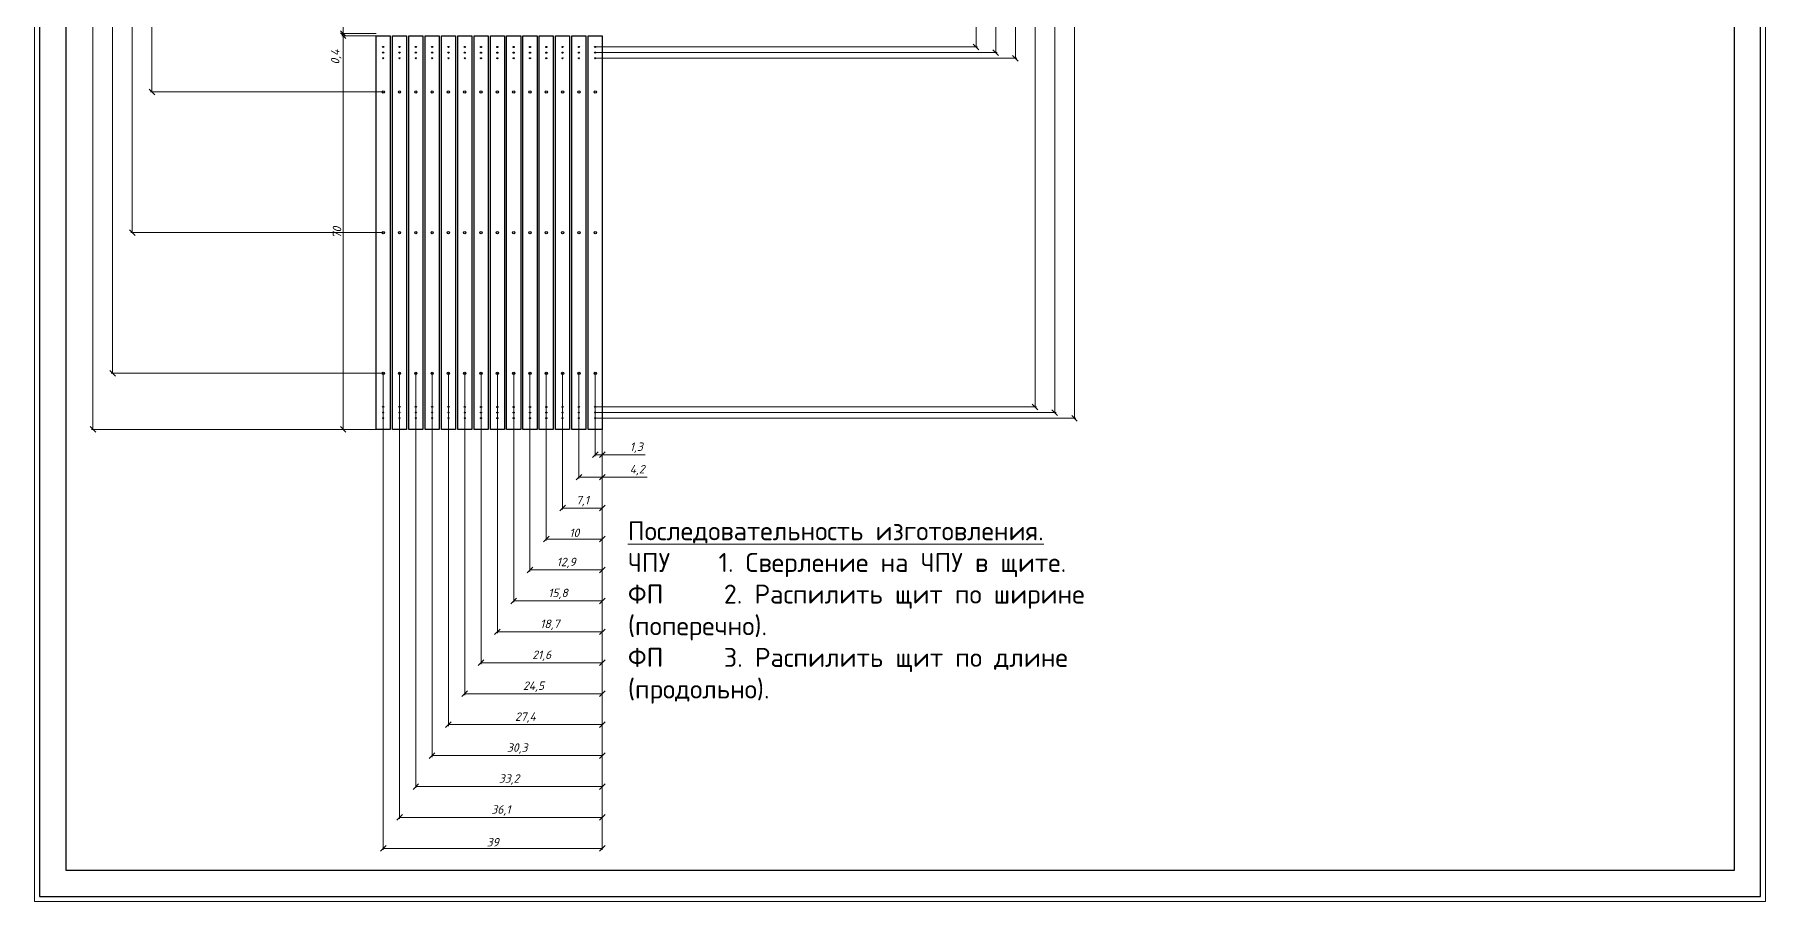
# Model space of a CAD drawing. Header units: millimetres. Extents: x 10841 to 11149, y -2573 to -2145.
# Drawn here: x 10841.1 to 11148.9, y -2572.6 to -2418.5 of the extents above; entities that cross this region are included whole.
import ezdxf

# ---------------------------------------------------------------- set-up
doc = ezdxf.new("R2010")
doc.units = ezdxf.units.MM
doc.layers.get('0').update_dxf_attribs({"lineweight": 13})
for name, color, linetype, lineweight in [('МДФ', 252, 'Continuous', 30), ('служебный слой НАДПИСИ', 7, 'Continuous', 13), ('служебный слой РАЗМЕРЫ', 7, 'Continuous', 9), ('служебный слой ШТАМП', 7, 'Continuous', 30)]:
    doc.layers.add(name, color=color, linetype=linetype, lineweight=lineweight)
doc.styles.add('ЕСКД', font='isocpeur.ttf', dxfattribs={"oblique": 15})
doc.styles.add('ЕСКД профили текст', font='isocpeur.ttf')
doc.dimstyles.new('ЕСКД', dxfattribs={"dimtxt": 3.5, "dimasz": 2.5, "dimexe": 0.25, "dimexo": 0, "dimgap": 0.35, "dimtad": 1, "dimdec": 1, "dimzin": 9, "dimtxsty": 'ЕСКД', "dimblk": 'OBLIQUE', "dimcen": 0, "dimclrd": 256, "dimclre": 256, "dimclrt": 256, "dimadec": 1, "dimazin": 0, "dimtfac": 1, "dimtdec": 1, "dimtmove": 0, "dimatfit": 3, "dimldrblk": 'DOTSMALL', "dimfxl": 1, "dimlwd": -1, "dimlwe": -1, "dimarcsym": 0})

# ---------------------------------------------------------------- blocks, each defined once
blk = doc.blocks.new('_OBLIQUE')
at = {"color": 0, "linetype": 'ByBlock'}
blk.add_line((-0.5, -0.5), (0.5, 0.5), dxfattribs=at)
blk = doc.blocks.new('*D75')
at = {"layer": 'Defpoints', "color": 0, "transparency": 16777216}
for p in [(10942.05, -2207.52), (10940.8, -2486.72), (11026.03, -2486.72)]:
    blk.add_point(p, dxfattribs=at)
at = {"layer": 'служебный слой РАЗМЕРЫ', "transparency": 16777216}
for p, q in [((10942.05, -2207.52), (11026.28, -2207.52)), ((11026.03, -2207.52), (11026.03, -2486.72)), ((10940.8, -2486.72), (11026.28, -2486.72))]:
    blk.add_line(p, q, dxfattribs=at)
for p, rotation in [((11026.03, -2207.52), 90), ((11026.03, -2486.72), 270)]:
    blk.add_blockref('_OBLIQUE', p, dxfattribs=dict(at, rotation=rotation))
at = {"layer": 'служебный слой РАЗМЕРЫ', "transparency": 16777216, "insert": (11024.78, -2347.12), "char_height": 1.5, "attachment_point": 5, "rotation": 90, "style": 'ЕСКД'}
blk.add_mtext('279,2', dxfattribs=at)
blk = doc.blocks.new('_DotSmall')
at = {"color": 0, "linetype": 'ByBlock', "lineweight": -3, "const_width": 0.5}
blk.add_lwpolyline([(-0.0625, 0, 1), (0.0625, 0, 1)], format="xyb", close=True, dxfattribs=at)
blk = doc.blocks.new('*D74')
at = {"layer": 'Defpoints', "color": 0, "transparency": 16777216}
for p in [(10942.05, -2207.52), (10940.8, -2485.72), (11022.53, -2485.72)]:
    blk.add_point(p, dxfattribs=at)
at = {"layer": 'служебный слой РАЗМЕРЫ', "transparency": 16777216}
for p, q in [((10942.05, -2207.52), (11022.78, -2207.52)), ((11022.53, -2207.52), (11022.53, -2485.72)), ((10940.8, -2485.72), (11022.78, -2485.72))]:
    blk.add_line(p, q, dxfattribs=at)
for p, rotation in [((11022.53, -2207.52), 90), ((11022.53, -2485.72), 270)]:
    blk.add_blockref('_OBLIQUE', p, dxfattribs=dict(at, rotation=rotation))
at = {"layer": 'служебный слой РАЗМЕРЫ', "transparency": 16777216, "insert": (11021.28, -2346.62), "char_height": 1.5, "attachment_point": 5, "rotation": 90, "style": 'ЕСКД'}
blk.add_mtext('278,2', dxfattribs=at)
blk = doc.blocks.new('*D73')
at = {"layer": 'Defpoints', "color": 0, "transparency": 16777216}
for p in [(10942.05, -2207.52), (10940.8, -2484.72), (11019.03, -2484.72)]:
    blk.add_point(p, dxfattribs=at)
at = {"layer": 'служебный слой РАЗМЕРЫ', "transparency": 16777216}
for p, q in [((10942.05, -2207.52), (11019.28, -2207.52)), ((11019.03, -2207.52), (11019.03, -2484.72)), ((10940.8, -2484.72), (11019.28, -2484.72))]:
    blk.add_line(p, q, dxfattribs=at)
for p, rotation in [((11019.03, -2207.52), 90), ((11019.03, -2484.72), 270)]:
    blk.add_blockref('_OBLIQUE', p, dxfattribs=dict(at, rotation=rotation))
at = {"layer": 'служебный слой РАЗМЕРЫ', "transparency": 16777216, "insert": (11017.78, -2346.12), "char_height": 1.5, "attachment_point": 5, "rotation": 90, "style": 'ЕСКД'}
blk.add_mtext('277,2', dxfattribs=at)
blk = doc.blocks.new('*D72')
at = {"layer": 'Defpoints', "color": 0, "transparency": 16777216}
for p in [(10942.05, -2207.52), (10940.8, -2422.72), (11015.53, -2422.72)]:
    blk.add_point(p, dxfattribs=at)
at = {"layer": 'служебный слой РАЗМЕРЫ', "transparency": 16777216}
for p, q in [((10942.05, -2207.52), (11015.78, -2207.52)), ((11015.53, -2207.52), (11015.53, -2422.72)), ((10940.8, -2422.72), (11015.78, -2422.72))]:
    blk.add_line(p, q, dxfattribs=at)
for p, rotation in [((11015.53, -2207.52), 90), ((11015.53, -2422.72), 270)]:
    blk.add_blockref('_OBLIQUE', p, dxfattribs=dict(at, rotation=rotation))
at = {"layer": 'служебный слой РАЗМЕРЫ', "transparency": 16777216, "insert": (11014.28, -2315.12), "char_height": 1.5, "attachment_point": 5, "rotation": 90, "style": 'ЕСКД'}
blk.add_mtext('215,2', dxfattribs=at)
blk = doc.blocks.new('*D71')
at = {"layer": 'Defpoints', "color": 0, "transparency": 16777216}
for p in [(10942.05, -2207.52), (10940.8, -2421.72), (11012.03, -2421.72)]:
    blk.add_point(p, dxfattribs=at)
at = {"layer": 'служебный слой РАЗМЕРЫ', "transparency": 16777216}
for p, q in [((10942.05, -2207.52), (11012.28, -2207.52)), ((11012.03, -2207.52), (11012.03, -2421.72)), ((10940.8, -2421.72), (11012.28, -2421.72))]:
    blk.add_line(p, q, dxfattribs=at)
for p, rotation in [((11012.03, -2207.52), 90), ((11012.03, -2421.72), 270)]:
    blk.add_blockref('_OBLIQUE', p, dxfattribs=dict(at, rotation=rotation))
at = {"layer": 'служебный слой РАЗМЕРЫ', "transparency": 16777216, "insert": (11010.78, -2314.62), "char_height": 1.5, "attachment_point": 5, "rotation": 90, "style": 'ЕСКД'}
blk.add_mtext('214,2', dxfattribs=at)
blk = doc.blocks.new('*D70')
at = {"layer": 'Defpoints', "color": 0, "transparency": 16777216}
for p in [(10942.05, -2207.52), (10940.8, -2420.72), (11008.53, -2420.72)]:
    blk.add_point(p, dxfattribs=at)
at = {"layer": 'служебный слой РАЗМЕРЫ', "transparency": 16777216}
for p, q in [((10942.05, -2207.52), (11008.78, -2207.52)), ((11008.53, -2207.52), (11008.53, -2420.72)), ((10940.8, -2420.72), (11008.78, -2420.72))]:
    blk.add_line(p, q, dxfattribs=at)
for p, rotation in [((11008.53, -2207.52), 90), ((11008.53, -2420.72), 270)]:
    blk.add_blockref('_OBLIQUE', p, dxfattribs=dict(at, rotation=rotation))
at = {"layer": 'служебный слой РАЗМЕРЫ', "transparency": 16777216, "insert": (11007.28, -2314.12), "char_height": 1.5, "attachment_point": 5, "rotation": 90, "style": 'ЕСКД'}
blk.add_mtext('213,2', dxfattribs=at)
blk = doc.blocks.new('*D69')
at = {"layer": 'Defpoints', "color": 0, "transparency": 16777216}
for p in [(10901.85, -2207.52), (10851.48, -2488.72), (10901.85, -2488.72)]:
    blk.add_point(p, dxfattribs=at)
at = {"layer": 'служебный слой РАЗМЕРЫ', "transparency": 16777216}
for p, q in [((10901.85, -2207.52), (10851.23, -2207.52)), ((10851.48, -2207.52), (10851.48, -2488.72)), ((10901.85, -2488.72), (10851.23, -2488.72))]:
    blk.add_line(p, q, dxfattribs=at)
for p, rotation in [((10851.48, -2207.52), 90), ((10851.48, -2488.72), 270)]:
    blk.add_blockref('_OBLIQUE', p, dxfattribs=dict(at, rotation=rotation))
at = {"layer": 'служебный слой РАЗМЕРЫ', "transparency": 16777216, "insert": (10850.23, -2348.12), "char_height": 1.5, "attachment_point": 5, "rotation": 90, "style": 'ЕСКД'}
blk.add_mtext('281,2', dxfattribs=at)
blk = doc.blocks.new('*D68')
at = {"layer": 'Defpoints', "color": 0, "transparency": 16777216}
for p in [(10901.85, -2207.52), (10854.98, -2478.72), (10903.1, -2478.72)]:
    blk.add_point(p, dxfattribs=at)
at = {"layer": 'служебный слой РАЗМЕРЫ', "transparency": 16777216}
for p, q in [((10901.85, -2207.52), (10854.73, -2207.52)), ((10854.98, -2207.52), (10854.98, -2478.72)), ((10903.1, -2478.72), (10854.73, -2478.72))]:
    blk.add_line(p, q, dxfattribs=at)
for p, rotation in [((10854.98, -2207.52), 90), ((10854.98, -2478.72), 270)]:
    blk.add_blockref('_OBLIQUE', p, dxfattribs=dict(at, rotation=rotation))
at = {"layer": 'служебный слой РАЗМЕРЫ', "transparency": 16777216, "insert": (10853.73, -2343.12), "char_height": 1.5, "attachment_point": 5, "rotation": 90, "style": 'ЕСКД'}
blk.add_mtext('271,2', dxfattribs=at)
blk = doc.blocks.new('*D67')
at = {"layer": 'Defpoints', "color": 0, "transparency": 16777216}
for p in [(10901.85, -2207.52), (10858.48, -2453.72), (10903.1, -2453.72)]:
    blk.add_point(p, dxfattribs=at)
at = {"layer": 'служебный слой РАЗМЕРЫ', "transparency": 16777216}
for p, q in [((10901.85, -2207.52), (10858.23, -2207.52)), ((10858.48, -2207.52), (10858.48, -2453.72)), ((10903.1, -2453.72), (10858.23, -2453.72))]:
    blk.add_line(p, q, dxfattribs=at)
for p, rotation in [((10858.48, -2207.52), 90), ((10858.48, -2453.72), 270)]:
    blk.add_blockref('_OBLIQUE', p, dxfattribs=dict(at, rotation=rotation))
at = {"layer": 'служебный слой РАЗМЕРЫ', "transparency": 16777216, "insert": (10857.23, -2330.62), "char_height": 1.5, "attachment_point": 5, "rotation": 90, "style": 'ЕСКД'}
blk.add_mtext('246,2', dxfattribs=at)
blk = doc.blocks.new('*D66')
at = {"layer": 'Defpoints', "color": 0, "transparency": 16777216}
for p in [(10901.85, -2207.52), (10861.98, -2428.72), (10903.1, -2428.72)]:
    blk.add_point(p, dxfattribs=at)
at = {"layer": 'служебный слой РАЗМЕРЫ', "transparency": 16777216}
for p, q in [((10901.85, -2207.52), (10861.73, -2207.52)), ((10861.98, -2207.52), (10861.98, -2428.72)), ((10903.1, -2428.72), (10861.73, -2428.72))]:
    blk.add_line(p, q, dxfattribs=at)
for p, rotation in [((10861.98, -2207.52), 90), ((10861.98, -2428.72), 270)]:
    blk.add_blockref('_OBLIQUE', p, dxfattribs=dict(at, rotation=rotation))
at = {"layer": 'служебный слой РАЗМЕРЫ', "transparency": 16777216, "insert": (10860.73, -2318.12), "char_height": 1.5, "attachment_point": 5, "rotation": 90, "style": 'ЕСКД'}
blk.add_mtext('221,2', dxfattribs=at)
blk = doc.blocks.new('Пр_МДФ_Э_700_2')
at = {"layer": 'МДФ'}
blk.add_lwpolyline([(600, 0.5), (600, -24.5), (-100, -24.5), (-100, 0.5)], close=True, dxfattribs=at)
for centre, radius in [((-80, -12), 1), ((-70, -12), 1), ((-60, -12), 1), ((0, -12), 2), ((250, -12), 2), ((500, -12), 2), ((560, -12), 1), ((570, -12), 1), ((580, -12), 1)]:
    blk.add_circle(centre, radius, dxfattribs=at)
blk = doc.blocks.new('*D65')
at = {"layer": 'Defpoints', "color": 0, "transparency": 16777216}
for p in [(10901.85, -2418.72), (10895.98, -2488.72), (10901.85, -2488.72)]:
    blk.add_point(p, dxfattribs=at)
at = {"layer": 'служебный слой РАЗМЕРЫ', "transparency": 16777216}
for p, q in [((10901.85, -2418.72), (10895.73, -2418.72)), ((10895.98, -2418.72), (10895.98, -2488.72)), ((10901.85, -2488.72), (10895.73, -2488.72))]:
    blk.add_line(p, q, dxfattribs=at)
for p, rotation in [((10895.98, -2418.72), 90), ((10895.98, -2488.72), 270)]:
    blk.add_blockref('_OBLIQUE', p, dxfattribs=dict(at, rotation=rotation))
at = {"layer": 'служебный слой РАЗМЕРЫ', "transparency": 16777216, "insert": (10894.88, -2453.72), "char_height": 1.5, "attachment_point": 5, "rotation": 90, "style": 'ЕСКД'}
blk.add_mtext('70', dxfattribs=at)
blk = doc.blocks.new('*D64')
at = {"layer": 'Defpoints', "color": 0, "transparency": 16777216}
for p in [(10895.98, -2418.72), (10901.85, -2418.32), (10901.85, -2418.72)]:
    blk.add_point(p, dxfattribs=at)
at = {"layer": 'служебный слой РАЗМЕРЫ', "transparency": 16777216}
for p, q in [((10901.85, -2418.32), (10895.73, -2418.32)), ((10901.85, -2418.72), (10895.73, -2418.72)), ((10895.98, -2418.32), (10895.98, -2417.32)), ((10895.98, -2418.32), (10895.98, -2418.72)), ((10895.98, -2418.72), (10895.98, -2424.3))]:
    blk.add_line(p, q, dxfattribs=at)
for p, rotation in [((10895.98, -2418.32), 270), ((10895.98, -2418.72), 90)]:
    blk.add_blockref('_OBLIQUE', p, dxfattribs=dict(at, rotation=rotation))
at = {"layer": 'служебный слой РАЗМЕРЫ', "transparency": 16777216, "insert": (10894.73, -2422.51), "char_height": 1.5, "attachment_point": 5, "rotation": 90, "style": 'ЕСКД'}
blk.add_mtext('0,4', dxfattribs=at)
blk = doc.blocks.new('*D63')
at = {"layer": 'Defpoints', "color": 0, "transparency": 16777216}
for p in [(10903.1, -2478.72), (10942.05, -2488.72), (10903.1, -2563.2)]:
    blk.add_point(p, dxfattribs=at)
at = {"layer": 'служебный слой РАЗМЕРЫ', "transparency": 16777216}
for p, q in [((10903.1, -2478.72), (10903.1, -2563.45)), ((10942.05, -2488.72), (10942.05, -2563.45)), ((10942.05, -2563.2), (10903.1, -2563.2))]:
    blk.add_line(p, q, dxfattribs=at)
at = {"layer": 'служебный слой РАЗМЕРЫ', "transparency": 16777216, "rotation": 180}
blk.add_blockref('_OBLIQUE', (10903.1, -2563.2), dxfattribs=at)
at = {"layer": 'служебный слой РАЗМЕРЫ', "transparency": 16777216}
blk.add_blockref('_OBLIQUE', (10942.05, -2563.2), dxfattribs=at)
at = {"layer": 'служебный слой РАЗМЕРЫ', "transparency": 16777216, "insert": (10922.58, -2562.1), "char_height": 1.5, "attachment_point": 5, "style": 'ЕСКД'}
blk.add_mtext('39', dxfattribs=at)
blk = doc.blocks.new('*D62')
at = {"layer": 'Defpoints', "color": 0, "transparency": 16777216}
for p in [(10906, -2478.72), (10942.05, -2488.72), (10906, -2557.7)]:
    blk.add_point(p, dxfattribs=at)
at = {"layer": 'служебный слой РАЗМЕРЫ', "transparency": 16777216}
for p, q in [((10906, -2478.72), (10906, -2557.95)), ((10942.05, -2488.72), (10942.05, -2557.95)), ((10942.05, -2557.7), (10906, -2557.7))]:
    blk.add_line(p, q, dxfattribs=at)
at = {"layer": 'служебный слой РАЗМЕРЫ', "transparency": 16777216, "rotation": 180}
blk.add_blockref('_OBLIQUE', (10906, -2557.7), dxfattribs=at)
at = {"layer": 'служебный слой РАЗМЕРЫ', "transparency": 16777216}
blk.add_blockref('_OBLIQUE', (10942.05, -2557.7), dxfattribs=at)
at = {"layer": 'служебный слой РАЗМЕРЫ', "transparency": 16777216, "insert": (10924.03, -2556.45), "char_height": 1.5, "attachment_point": 5, "style": 'ЕСКД'}
blk.add_mtext('36,1', dxfattribs=at)
blk = doc.blocks.new('*D61')
at = {"layer": 'Defpoints', "color": 0, "transparency": 16777216}
for p in [(10908.9, -2478.72), (10942.05, -2488.72), (10908.9, -2552.2)]:
    blk.add_point(p, dxfattribs=at)
at = {"layer": 'служебный слой РАЗМЕРЫ', "transparency": 16777216}
for p, q in [((10908.9, -2478.72), (10908.9, -2552.45)), ((10942.05, -2488.72), (10942.05, -2552.45)), ((10942.05, -2552.2), (10908.9, -2552.2))]:
    blk.add_line(p, q, dxfattribs=at)
at = {"layer": 'служебный слой РАЗМЕРЫ', "transparency": 16777216, "rotation": 180}
blk.add_blockref('_OBLIQUE', (10908.9, -2552.2), dxfattribs=at)
at = {"layer": 'служебный слой РАЗМЕРЫ', "transparency": 16777216}
blk.add_blockref('_OBLIQUE', (10942.05, -2552.2), dxfattribs=at)
at = {"layer": 'служебный слой РАЗМЕРЫ', "transparency": 16777216, "insert": (10925.48, -2550.95), "char_height": 1.5, "attachment_point": 5, "style": 'ЕСКД'}
blk.add_mtext('33,2', dxfattribs=at)
blk = doc.blocks.new('*D60')
at = {"layer": 'Defpoints', "color": 0, "transparency": 16777216}
for p in [(10911.8, -2478.72), (10942.05, -2488.72), (10911.8, -2546.7)]:
    blk.add_point(p, dxfattribs=at)
at = {"layer": 'служебный слой РАЗМЕРЫ', "transparency": 16777216}
for p, q in [((10911.8, -2478.72), (10911.8, -2546.95)), ((10942.05, -2488.72), (10942.05, -2546.95)), ((10942.05, -2546.7), (10911.8, -2546.7))]:
    blk.add_line(p, q, dxfattribs=at)
at = {"layer": 'служебный слой РАЗМЕРЫ', "transparency": 16777216, "rotation": 180}
blk.add_blockref('_OBLIQUE', (10911.8, -2546.7), dxfattribs=at)
at = {"layer": 'служебный слой РАЗМЕРЫ', "transparency": 16777216}
blk.add_blockref('_OBLIQUE', (10942.05, -2546.7), dxfattribs=at)
at = {"layer": 'служебный слой РАЗМЕРЫ', "transparency": 16777216, "insert": (10926.93, -2545.45), "char_height": 1.5, "attachment_point": 5, "style": 'ЕСКД'}
blk.add_mtext('30,3', dxfattribs=at)
blk = doc.blocks.new('*D59')
at = {"layer": 'Defpoints', "color": 0, "transparency": 16777216}
for p in [(10914.7, -2478.72), (10942.05, -2488.72), (10914.7, -2541.2)]:
    blk.add_point(p, dxfattribs=at)
at = {"layer": 'служебный слой РАЗМЕРЫ', "transparency": 16777216}
for p, q in [((10914.7, -2478.72), (10914.7, -2541.45)), ((10942.05, -2488.72), (10942.05, -2541.45)), ((10942.05, -2541.2), (10914.7, -2541.2))]:
    blk.add_line(p, q, dxfattribs=at)
at = {"layer": 'служебный слой РАЗМЕРЫ', "transparency": 16777216, "rotation": 180}
blk.add_blockref('_OBLIQUE', (10914.7, -2541.2), dxfattribs=at)
at = {"layer": 'служебный слой РАЗМЕРЫ', "transparency": 16777216}
blk.add_blockref('_OBLIQUE', (10942.05, -2541.2), dxfattribs=at)
at = {"layer": 'служебный слой РАЗМЕРЫ', "transparency": 16777216, "insert": (10928.38, -2539.95), "char_height": 1.5, "attachment_point": 5, "style": 'ЕСКД'}
blk.add_mtext('27,4', dxfattribs=at)
blk = doc.blocks.new('*D58')
at = {"layer": 'Defpoints', "color": 0, "transparency": 16777216}
for p in [(10917.6, -2478.72), (10942.05, -2488.72), (10917.6, -2535.7)]:
    blk.add_point(p, dxfattribs=at)
at = {"layer": 'служебный слой РАЗМЕРЫ', "transparency": 16777216}
for p, q in [((10917.6, -2478.72), (10917.6, -2535.95)), ((10942.05, -2488.72), (10942.05, -2535.95)), ((10942.05, -2535.7), (10917.6, -2535.7))]:
    blk.add_line(p, q, dxfattribs=at)
at = {"layer": 'служебный слой РАЗМЕРЫ', "transparency": 16777216, "rotation": 180}
blk.add_blockref('_OBLIQUE', (10917.6, -2535.7), dxfattribs=at)
at = {"layer": 'служебный слой РАЗМЕРЫ', "transparency": 16777216}
blk.add_blockref('_OBLIQUE', (10942.05, -2535.7), dxfattribs=at)
at = {"layer": 'служебный слой РАЗМЕРЫ', "transparency": 16777216, "insert": (10929.83, -2534.45), "char_height": 1.5, "attachment_point": 5, "style": 'ЕСКД'}
blk.add_mtext('24,5', dxfattribs=at)
blk = doc.blocks.new('*D57')
at = {"layer": 'Defpoints', "color": 0, "transparency": 16777216}
for p in [(10920.5, -2478.72), (10942.05, -2488.72), (10920.5, -2530.2)]:
    blk.add_point(p, dxfattribs=at)
at = {"layer": 'служебный слой РАЗМЕРЫ', "transparency": 16777216}
for p, q in [((10920.5, -2478.72), (10920.5, -2530.45)), ((10942.05, -2488.72), (10942.05, -2530.45)), ((10942.05, -2530.2), (10920.5, -2530.2))]:
    blk.add_line(p, q, dxfattribs=at)
at = {"layer": 'служебный слой РАЗМЕРЫ', "transparency": 16777216, "rotation": 180}
blk.add_blockref('_OBLIQUE', (10920.5, -2530.2), dxfattribs=at)
at = {"layer": 'служебный слой РАЗМЕРЫ', "transparency": 16777216}
blk.add_blockref('_OBLIQUE', (10942.05, -2530.2), dxfattribs=at)
at = {"layer": 'служебный слой РАЗМЕРЫ', "transparency": 16777216, "insert": (10931.28, -2528.95), "char_height": 1.5, "attachment_point": 5, "style": 'ЕСКД'}
blk.add_mtext('21,6', dxfattribs=at)
blk = doc.blocks.new('*D56')
at = {"layer": 'Defpoints', "color": 0, "transparency": 16777216}
for p in [(10923.4, -2478.72), (10942.05, -2488.72), (10923.4, -2524.7)]:
    blk.add_point(p, dxfattribs=at)
at = {"layer": 'служебный слой РАЗМЕРЫ', "transparency": 16777216}
for p, q in [((10923.4, -2478.72), (10923.4, -2524.95)), ((10942.05, -2488.72), (10942.05, -2524.95)), ((10942.05, -2524.7), (10923.4, -2524.7))]:
    blk.add_line(p, q, dxfattribs=at)
at = {"layer": 'служебный слой РАЗМЕРЫ', "transparency": 16777216, "rotation": 180}
blk.add_blockref('_OBLIQUE', (10923.4, -2524.7), dxfattribs=at)
at = {"layer": 'служебный слой РАЗМЕРЫ', "transparency": 16777216}
blk.add_blockref('_OBLIQUE', (10942.05, -2524.7), dxfattribs=at)
at = {"layer": 'служебный слой РАЗМЕРЫ', "transparency": 16777216, "insert": (10932.73, -2523.45), "char_height": 1.5, "attachment_point": 5, "style": 'ЕСКД'}
blk.add_mtext('18,7', dxfattribs=at)
blk = doc.blocks.new('*D55')
at = {"layer": 'Defpoints', "color": 0, "transparency": 16777216}
for p in [(10926.3, -2478.72), (10942.05, -2488.72), (10926.3, -2519.2)]:
    blk.add_point(p, dxfattribs=at)
at = {"layer": 'служебный слой РАЗМЕРЫ', "transparency": 16777216}
for p, q in [((10926.3, -2478.72), (10926.3, -2519.45)), ((10942.05, -2488.72), (10942.05, -2519.45)), ((10942.05, -2519.2), (10926.3, -2519.2))]:
    blk.add_line(p, q, dxfattribs=at)
at = {"layer": 'служебный слой РАЗМЕРЫ', "transparency": 16777216, "rotation": 180}
blk.add_blockref('_OBLIQUE', (10926.3, -2519.2), dxfattribs=at)
at = {"layer": 'служебный слой РАЗМЕРЫ', "transparency": 16777216}
blk.add_blockref('_OBLIQUE', (10942.05, -2519.2), dxfattribs=at)
at = {"layer": 'служебный слой РАЗМЕРЫ', "transparency": 16777216, "insert": (10934.18, -2517.95), "char_height": 1.5, "attachment_point": 5, "style": 'ЕСКД'}
blk.add_mtext('15,8', dxfattribs=at)
blk = doc.blocks.new('*D54')
at = {"layer": 'Defpoints', "color": 0, "transparency": 16777216}
for p in [(10929.2, -2478.72), (10942.05, -2488.72), (10929.2, -2513.7)]:
    blk.add_point(p, dxfattribs=at)
at = {"layer": 'служебный слой РАЗМЕРЫ', "transparency": 16777216}
for p, q in [((10929.2, -2478.72), (10929.2, -2513.95)), ((10942.05, -2488.72), (10942.05, -2513.95)), ((10942.05, -2513.7), (10929.2, -2513.7))]:
    blk.add_line(p, q, dxfattribs=at)
at = {"layer": 'служебный слой РАЗМЕРЫ', "transparency": 16777216, "rotation": 180}
blk.add_blockref('_OBLIQUE', (10929.2, -2513.7), dxfattribs=at)
at = {"layer": 'служебный слой РАЗМЕРЫ', "transparency": 16777216}
blk.add_blockref('_OBLIQUE', (10942.05, -2513.7), dxfattribs=at)
at = {"layer": 'служебный слой РАЗМЕРЫ', "transparency": 16777216, "insert": (10935.63, -2512.45), "char_height": 1.5, "attachment_point": 5, "style": 'ЕСКД'}
blk.add_mtext('12,9', dxfattribs=at)
blk = doc.blocks.new('*D53')
at = {"layer": 'Defpoints', "color": 0, "transparency": 16777216}
for p in [(10932.1, -2478.72), (10942.05, -2488.72), (10932.1, -2508.2)]:
    blk.add_point(p, dxfattribs=at)
at = {"layer": 'служебный слой РАЗМЕРЫ', "transparency": 16777216}
for p, q in [((10932.1, -2478.72), (10932.1, -2508.45)), ((10942.05, -2488.72), (10942.05, -2508.45)), ((10942.05, -2508.2), (10932.1, -2508.2))]:
    blk.add_line(p, q, dxfattribs=at)
at = {"layer": 'служебный слой РАЗМЕРЫ', "transparency": 16777216, "rotation": 180}
blk.add_blockref('_OBLIQUE', (10932.1, -2508.2), dxfattribs=at)
at = {"layer": 'служебный слой РАЗМЕРЫ', "transparency": 16777216}
blk.add_blockref('_OBLIQUE', (10942.05, -2508.2), dxfattribs=at)
at = {"layer": 'служебный слой РАЗМЕРЫ', "transparency": 16777216, "insert": (10937.08, -2507.1), "char_height": 1.5, "attachment_point": 5, "style": 'ЕСКД'}
blk.add_mtext('10', dxfattribs=at)
blk = doc.blocks.new('*D52')
at = {"layer": 'Defpoints', "color": 0, "transparency": 16777216}
for p in [(10935, -2478.72), (10942.05, -2488.72), (10935, -2502.7)]:
    blk.add_point(p, dxfattribs=at)
at = {"layer": 'служебный слой РАЗМЕРЫ', "transparency": 16777216}
for p, q in [((10935, -2478.72), (10935, -2502.95)), ((10942.05, -2488.72), (10942.05, -2502.95)), ((10942.05, -2502.7), (10935, -2502.7))]:
    blk.add_line(p, q, dxfattribs=at)
at = {"layer": 'служебный слой РАЗМЕРЫ', "transparency": 16777216, "rotation": 180}
blk.add_blockref('_OBLIQUE', (10935, -2502.7), dxfattribs=at)
at = {"layer": 'служебный слой РАЗМЕРЫ', "transparency": 16777216}
blk.add_blockref('_OBLIQUE', (10942.05, -2502.7), dxfattribs=at)
at = {"layer": 'служебный слой РАЗМЕРЫ', "transparency": 16777216, "insert": (10938.53, -2501.45), "char_height": 1.5, "attachment_point": 5, "style": 'ЕСКД'}
blk.add_mtext('7,1', dxfattribs=at)
blk = doc.blocks.new('*D51')
at = {"layer": 'Defpoints', "color": 0, "transparency": 16777216}
for p in [(10937.9, -2478.72), (10942.05, -2488.72), (10937.9, -2497.2)]:
    blk.add_point(p, dxfattribs=at)
at = {"layer": 'служебный слой РАЗМЕРЫ', "transparency": 16777216}
for p, q in [((10937.9, -2478.72), (10937.9, -2497.45)), ((10942.05, -2488.72), (10942.05, -2497.45)), ((10937.9, -2497.2), (10942.05, -2497.2)), ((10942.05, -2497.2), (10950.05, -2497.2))]:
    blk.add_line(p, q, dxfattribs=at)
at = {"layer": 'служебный слой РАЗМЕРЫ', "transparency": 16777216, "rotation": 180}
blk.add_blockref('_OBLIQUE', (10937.9, -2497.2), dxfattribs=at)
at = {"layer": 'служебный слой РАЗМЕРЫ', "transparency": 16777216}
blk.add_blockref('_OBLIQUE', (10942.05, -2497.2), dxfattribs=at)
at = {"layer": 'служебный слой РАЗМЕРЫ', "transparency": 16777216, "insert": (10948.26, -2495.95), "char_height": 1.5, "attachment_point": 5, "style": 'ЕСКД'}
blk.add_mtext('4,2', dxfattribs=at)
blk = doc.blocks.new('*D50')
at = {"layer": 'Defpoints', "color": 0, "transparency": 16777216}
for p in [(10940.8, -2478.72), (10942.05, -2488.72), (10940.8, -2493.21)]:
    blk.add_point(p, dxfattribs=at)
at = {"layer": 'служебный слой РАЗМЕРЫ', "transparency": 16777216}
for p, q in [((10940.8, -2478.72), (10940.8, -2493.46)), ((10942.05, -2488.72), (10942.05, -2493.46)), ((10940.8, -2493.21), (10942.05, -2493.21)), ((10942.05, -2493.21), (10949.68, -2493.21))]:
    blk.add_line(p, q, dxfattribs=at)
at = {"layer": 'служебный слой РАЗМЕРЫ', "transparency": 16777216, "rotation": 180}
blk.add_blockref('_OBLIQUE', (10940.8, -2493.21), dxfattribs=at)
at = {"layer": 'служебный слой РАЗМЕРЫ', "transparency": 16777216}
blk.add_blockref('_OBLIQUE', (10942.05, -2493.21), dxfattribs=at)
at = {"layer": 'служебный слой РАЗМЕРЫ', "transparency": 16777216, "insert": (10948.11, -2491.96), "char_height": 1.5, "attachment_point": 5, "style": 'ЕСКД'}
blk.add_mtext('1,3', dxfattribs=at)
blk = doc.blocks.new('*D46')
at = {"layer": 'Defpoints', "color": 0, "transparency": 16777216}
for p in [(10901.85, -2348.32), (10895.98, -2418.32), (10901.85, -2418.32)]:
    blk.add_point(p, dxfattribs=at)
at = {"layer": 'служебный слой РАЗМЕРЫ', "transparency": 16777216}
for p, q in [((10901.85, -2348.32), (10895.73, -2348.32)), ((10895.98, -2348.32), (10895.98, -2418.32)), ((10901.85, -2418.32), (10895.73, -2418.32))]:
    blk.add_line(p, q, dxfattribs=at)
for p, rotation in [((10895.98, -2348.32), 90), ((10895.98, -2418.32), 270)]:
    blk.add_blockref('_OBLIQUE', p, dxfattribs=dict(at, rotation=rotation))
at = {"layer": 'служебный слой РАЗМЕРЫ', "transparency": 16777216, "insert": (10894.88, -2383.32), "char_height": 1.5, "attachment_point": 5, "rotation": 90, "style": 'ЕСКД'}
blk.add_mtext('70', dxfattribs=at)

msp = doc.modelspace()

# ---------------------------------------------------------------- linework, layer by layer
at = {"layer": 'служебный слой ШТАМП', "color": 6, "lineweight": 5, "ltscale": 100}
msp.add_lwpolyline([(11148.89, -2144.73), (10841.11, -2144.73), (10841.11, -2572.62), (11148.89, -2572.62)], close=True, dxfattribs=at)
at = {"layer": 'служебный слой ШТАМП', "ltscale": 100}
for points in [[(11148.01, -2145.61), (10841.99, -2145.61), (10841.99, -2571.73), (11148.01, -2571.73)], [(11143.37, -2150.25), (10846.63, -2150.25), (10846.63, -2567.09), (11143.37, -2567.09)]]:
    msp.add_lwpolyline(points, close=True, dxfattribs=at)

# ---------------------------------------------------------------- block references
at = {"layer": 'МДФ', "xscale": 0.1, "yscale": 0.1, "zscale": 0.1, "rotation": 90}
for p in [(10901.9, -2478.72), (10904.8, -2478.72), (10907.7, -2478.72), (10910.6, -2478.72), (10913.5, -2478.72), (10916.4, -2478.72), (10919.3, -2478.72), (10922.2, -2478.72), (10925.1, -2478.72), (10928, -2478.72), (10930.9, -2478.72), (10933.8, -2478.72), (10936.7, -2478.72), (10939.6, -2478.72)]:
    msp.add_blockref('Пр_МДФ_Э_700_2', p, dxfattribs=at)

# ---------------------------------------------------------------- texts
at = {"layer": 'служебный слой НАДПИСИ', "insert": (10946.61, -2505.05), "char_height": 3.375, "attachment_point": 1, "style": 'ЕСКД профили текст'}
msp.add_mtext_dynamic_manual_height_columns('{\\LПоследовательность изготовления.\\P}ЧПУ    1. Сверление на ЧПУ в щите.\\PФП     2. Распилить щит по ширине ^I^I    (поперечно).\\PФП     3. Распилить щит по длине ^I^I    (продольно).', width=116.3604, gutter_width=25, heights=[0], dxfattribs=at)

# ---------------------------------------------------------------- dimensions: what is measured, and where the dimension line sits
at = {"layer": 'служебный слой РАЗМЕРЫ'}
for base, p1, p2, picture, middle in [((10851.48, -2488.72), (10901.85, -2207.52), (10901.85, -2488.72), '*D69', (10851.48, -2348.12)), ((10854.98, -2478.72), (10901.85, -2207.52), (10903.1, -2478.72), '*D68', (10854.98, -2343.12)), ((10858.48, -2453.72), (10901.85, -2207.52), (10903.1, -2453.72), '*D67', (10858.48, -2330.62)), ((10861.98, -2428.72), (10901.85, -2207.52), (10903.1, -2428.72), '*D66', (10861.98, -2318.12)), ((11026.03, -2486.72), (10942.05, -2207.52), (10940.8, -2486.72), '*D75', (11026.03, -2347.12)), ((11022.53, -2485.72), (10942.05, -2207.52), (10940.8, -2485.72), '*D74', (11022.53, -2346.62)), ((11019.03, -2484.72), (10942.05, -2207.52), (10940.8, -2484.72), '*D73', (11019.03, -2346.12)), ((11015.53, -2422.72), (10942.05, -2207.52), (10940.8, -2422.72), '*D72', (11015.53, -2315.12)), ((11012.03, -2421.72), (10942.05, -2207.52), (10940.8, -2421.72), '*D71', (11012.03, -2314.62)), ((11008.53, -2420.72), (10942.05, -2207.52), (10940.8, -2420.72), '*D70', (11008.53, -2314.12))]:
    dim = msp.add_linear_dim(base=base, p1=p1, p2=p2, angle=90, dimstyle='ЕСКД', override={"dimtxt": 1.5, "dimasz": 1}, dxfattribs=at)
    dim.commit()
    dim.dimension.update_dxf_attribs({"geometry": picture, "text_midpoint": middle, "dimtype": 128})
for base, p1, p2, picture, middle in [((10895.98, -2418.32), (10901.85, -2348.32), (10901.85, -2418.32), '*D46', (10894.88, -2383.32)), ((10895.98, -2418.72), (10901.85, -2418.32), (10901.85, -2418.72), '*D64', (10894.73, -2422.51)), ((10895.98, -2488.72), (10901.85, -2418.72), (10901.85, -2488.72), '*D65', (10894.88, -2453.72))]:
    dim = msp.add_linear_dim(base=base, p1=p1, p2=p2, angle=90, dimstyle='ЕСКД', override={"dimtxt": 1.5, "dimasz": 1}, dxfattribs=at)
    dim.commit()
    dim.dimension.update_dxf_attribs({"geometry": picture, "text_midpoint": middle})
for base, p2, picture, middle in [((10903.10019858, -2563.19915603), (10903.10019858, -2478.72321896), '*D63', (10922.57519861, -2562.09915603)), ((10906.00019858, -2557.69915603), (10906.00019858, -2478.72321896), '*D62', (10924.02519861, -2556.44915603)), ((10908.90019858, -2552.19915603), (10908.90019858, -2478.72321896), '*D61', (10925.47519861, -2550.94915603)), ((10911.80019858, -2546.69915603), (10911.80019858, -2478.72321896), '*D60', (10926.92519861, -2545.44915603)), ((10914.70019858, -2541.19915603), (10914.70019858, -2478.72321896), '*D59', (10928.37519861, -2539.94915603)), ((10917.60019858, -2535.69915603), (10917.60019858, -2478.72321896), '*D58', (10929.82519861, -2534.44915603)), ((10920.50019858, -2530.19915603), (10920.50019858, -2478.72321896), '*D57', (10931.27519861, -2528.94915603)), ((10923.40019858, -2524.69915603), (10923.40019858, -2478.72321896), '*D56', (10932.72519861, -2523.44915603)), ((10926.30019858, -2519.19915603), (10926.30019858, -2478.72321896), '*D55', (10934.17519861, -2517.94915603)), ((10929.20019858, -2513.69915603), (10929.20019858, -2478.72321896), '*D54', (10935.62519861, -2512.44915603)), ((10932.10019858, -2508.19915603), (10932.10019858, -2478.72321896), '*D53', (10937.07519861, -2507.09915603)), ((10935.00019858, -2502.69915603), (10935.00019858, -2478.72321896), '*D52', (10938.52519861, -2501.44915603))]:
    dim = msp.add_linear_dim(base=base, p1=(10942.05019864, -2488.72322097), p2=p2, dimstyle='ЕСКД', override={"dimtxt": 1.5, "dimasz": 1}, dxfattribs=at)
    dim.commit()
    dim.dimension.update_dxf_attribs({"geometry": picture, "text_midpoint": middle})
for base, p2, picture, middle in [((10937.90019858, -2497.19915603), (10937.90019858, -2478.72321896), '*D51', (10948.25660973, -2497.19915603)), ((10940.80019858, -2493.21497232), (10940.80019858, -2478.72321896), '*D50', (10948.11269864, -2493.21497232))]:
    dim = msp.add_linear_dim(base=base, p1=(10942.05019864, -2488.72322097), p2=p2, dimstyle='ЕСКД', override={"dimtxt": 1.5, "dimasz": 1}, dxfattribs=at)
    dim.commit()
    dim.dimension.update_dxf_attribs({"geometry": picture, "text_midpoint": middle, "dimtype": 128})

doc.saveas('drawing.dxf')
